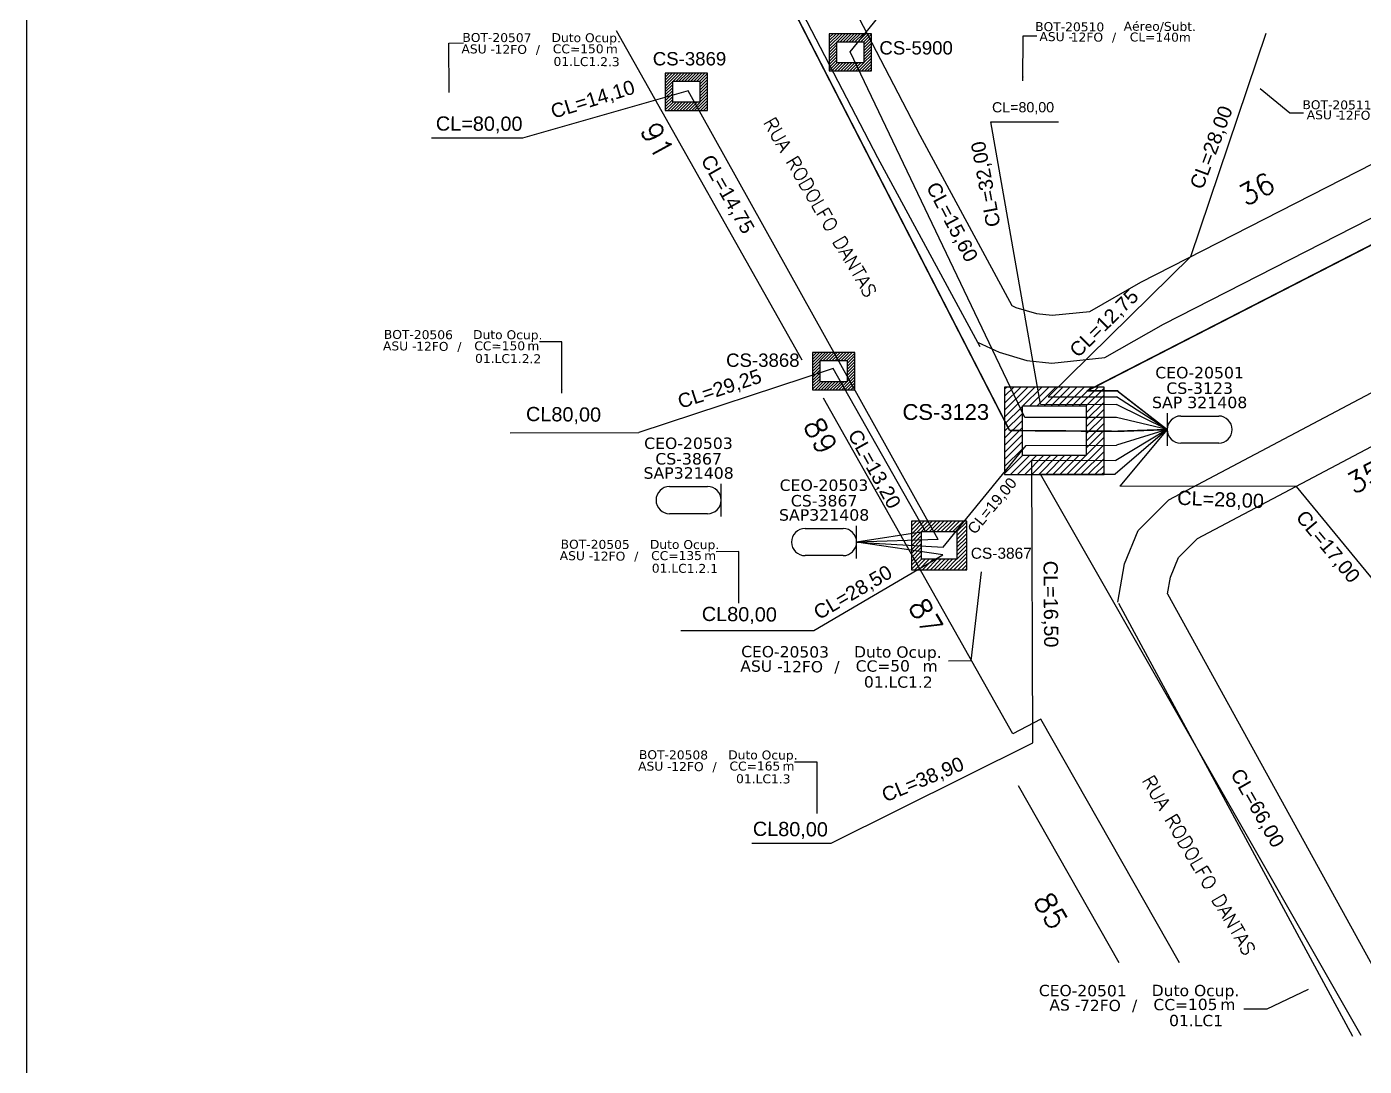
# Model space of a CAD drawing. Extents: x -89 to 2690, y 705 to 1299.
# Drawn here: x 346.3 to 518, y 846.1 to 979.4 of the extents above; entities that cross this region are included whole.
import ezdxf
from ezdxf.enums import TextEntityAlignment as Align

# ---------------------------------------------------------------- set-up
doc = ezdxf.new("R2010")
doc.units = 0
for name, color, linetype in [('10.1-Caixas Subterrâneas', 5, 'Continuous'), ('20.4-CEOS', 1, 'Continuous'), ('20.5-CEO', 1, 'Continuous'), ('CAP a instalar', 1, 'Continuous'), ('label_cabos', 7, 'Continuous'), ('Legenda', 1, 'Continuous'), ('METRAGEM', 92, 'Continuous'), ('ml', 1, 'Continuous'), ('MUB', 252, 'Continuous')]:
    doc.layers.add(name, color=color, linetype=linetype)
doc.layers.add('EXTRA', color=50, linetype='Continuous', plot=False)
doc.styles.add('ARIAL', font='arial.ttf')
doc.styles.add('ROMANS', font='romans')
doc.styles.add('siredit', font='verdana.ttf')
doc.styles.get("Standard").update_dxf_attribs({"font": 'arial.ttf'})
doc.linetypes.add('FENCELINE1', pattern='A,0.25,-0.1,[133,ltypeshp.shx,S=0.1,R=0,X=-0.1,Y=0],-0.1,1', length=1.45)
doc.dimstyles.get("Standard").update_dxf_attribs({"dimtxt": 0.18, "dimasz": 0.18, "dimexe": 0.18, "dimexo": 0.0625, "dimgap": 0.09, "dimtad": 0, "dimtih": 1, "dimtoh": 1, "dimdec": 4, "dimzin": 0, "dimdsep": 46, "dimtxsty": 'Standard', "dimcen": 0.09, "dimadec": 0, "dimazin": 0, "dimtfac": 1, "dimtdec": 4, "dimtofl": 0, "dimtmove": 0, "dimatfit": 3, "dimfxl": 0, "dimtolj": 1, "dimtzin": 0, "dimarcsym": 0})

# ---------------------------------------------------------------- blocks, each defined once
blk = doc.blocks.new('*X58')
at = {"color": 0, "linetype": 'Continuous'}
for p, q in [((-1.25, 0.34099), (-0.49099, 1.1)), ((-1.25, 0.517767), (-0.667767, 1.1)), ((-1.25, 0.694544), (-0.844544, 1.1)), ((-1.25, 0.87132), (-1.02132, 1.1)), ((-1.25, 1.048097), (-1.198097, 1.1)), ((-0.789214, 0.625), (-0.314214, 1.1)), ((-0.612437, 0.625), (-0.137437, 1.1)), ((-0.43566, 0.625), (0.03934, 1.1)), ((-0.258883, 0.625), (0.216117, 1.1)), ((-0.082107, 0.625), (0.392893, 1.1)), ((0.09467, 0.625), (0.56967, 1.1)), ((0.271447, 0.625), (0.746447, 1.1)), ((0.448223, 0.625), (0.923223, 1.1)), ((0.625, 0.625), (1.1, 1.1)), ((0.801777, 0.625), (1.25, 1.073223)), ((0.8035, 0.449947), (1.25, 0.896447)), ((0.8035, 0.27317), (1.25, 0.71967)), ((-1.25, 0.164214), (-0.8035, 0.610714)), ((-1.25, -0.012563), (-0.8035, 0.433937)), ((0.8035, 0.096393), (1.25, 0.542893)), ((0.8035, -0.080383), (1.25, 0.366117)), ((-1.25, -0.18934), (-0.8035, 0.25716)), ((-1.25, -0.366117), (-0.8035, 0.080383)), ((0.8035, -0.25716), (1.25, 0.18934)), ((0.8035, -0.433937), (1.25, 0.012563)), ((-1.25, -0.542893), (-0.8035, -0.096393)), ((-1.25, -0.71967), (-0.8035, -0.27317)), ((0.8035, -0.610714), (1.25, -0.164214)), ((-1.25, -0.896447), (-0.8035, -0.449947)), ((-1.25, -1.073223), (-0.801777, -0.625)), ((-1.1, -1.1), (-0.625, -0.625)), ((-0.923223, -1.1), (-0.448223, -0.625)), ((-0.746447, -1.1), (-0.271447, -0.625)), ((-0.56967, -1.1), (-0.09467, -0.625)), ((-0.392893, -1.1), (0.082107, -0.625)), ((-0.216117, -1.1), (0.258883, -0.625)), ((-0.03934, -1.1), (0.43566, -0.625)), ((0.137437, -1.1), (0.612437, -0.625)), ((0.314214, -1.1), (0.789214, -0.625)), ((0.49099, -1.1), (1.25, -0.34099)), ((0.667767, -1.1), (1.25, -0.517767)), ((0.844544, -1.1), (1.25, -0.694544)), ((1.02132, -1.1), (1.25, -0.87132)), ((1.198097, -1.1), (1.25, -1.048097))]:
    blk.add_line(p, q, dxfattribs=at)
blk = doc.blocks.new('MANHOLE_MQ')
at = {"color": 0, "linetype": 'Continuous'}
for p, q in [((0.00000623, 0.00000569), (-0.00000627, 0.00000569)), ((-0.00000627, 0.00000569), (-0.00000627, -0.00000531)), ((0.00000623, -0.00000531), (0.00000623, 0.00000569)), ((-0.00000404, 0.00000331), (0.00000399, 0.00000331)), ((-0.00000404, -0.00000294), (-0.00000404, 0.00000331)), ((0.00000399, 0.00000331), (0.00000399, -0.00000294)), ((0.00000399, -0.00000294), (-0.00000404, -0.00000294)), ((0.00000399, -0.00000294), (0.00000399, -0.00000294)), ((-0.00000627, -0.00000531), (0.00000623, -0.00000531))]:
    blk.add_line(p, q, dxfattribs=at)
at = {"color": 0, "linetype": 'Continuous', "xscale": 5e-06, "yscale": 5e-06, "zscale": 1e-05}
blk.add_blockref('*X58', (-0.00000002, 0.00000019), dxfattribs=at)
blk = doc.blocks.new('LEGENDA DOS CABOS')
at = {"layer": 'EXTRA', "color": 0, "style": 'siredit'}
for tag, p in [('ID', (4.6, 0.97)), ('XX', (9.03, 0.97))]:
    blk.add_attdef(tag, text='', height=0.48, rotation=359.69, dxfattribs=at).set_placement(p, align=Align.MIDDLE_CENTER)
at = {"layer": 'Legenda', "color": 0, "style": 'siredit'}
for tag, p in [('TIPO_CABO', (1.31, 0)), ('CABO', (4.69, -0.05)), ('/', (6.81, -0.05)), ('METROS', (10.03, -0.05))]:
    blk.add_attdef(tag, text='', height=0.8, rotation=359.69, dxfattribs=at).set_placement(p, align=Align.MIDDLE_CENTER)
blk = doc.blocks.new('Inst CB DT OCUP CFOA-SM-ASU-120-S-12')
at = {"layer": 'label_cabos', "color": 0, "style": 'siredit'}
for tag, flags, p in [('ID_ATIVIDADE', 3, (1.31, 2.67)), ('FATOR', 1, (11.56, 2.55))]:
    blk.add_attdef(tag, text='', height=1, rotation=359.69, dxfattribs=dict(at, flags=flags)).set_placement(p, align=Align.MIDDLE_CENTER)
for tag, p in [('DESTINO_CABO', (3.13, 1.26)), ('TIPO_CABO', (13.11, 1.24)), ('TIPO_CABO', (1.26, 0)), ('CABO', (4.69, -0.05)), ('/', (7.71, -0.05)), ('LANCE', (10.91, 0)), ('UND', (15.96, 0)), ('FID', (13.15, -1.41))]:
    blk.add_attdef(tag, text='', height=1, rotation=359.69, dxfattribs=at).set_placement(p, align=Align.MIDDLE_CENTER)
blk.add_attdef('QTDE', (12.43, -0.47), '', height=1, rotation=359.69, dxfattribs=at)
blk = doc.blocks.new('Inst CB DT OCUP CFOA-SM-AS-80-TS-72')
at = {"layer": 'label_cabos', "color": 0, "style": 'siredit'}
for tag, flags, p in [('ID_ATIVIDADE', 3, (1.31, 2.67)), ('FATOR', 1, (11.56, 2.55))]:
    blk.add_attdef(tag, text='', height=1, rotation=359.69, dxfattribs=dict(at, flags=flags)).set_placement(p, align=Align.MIDDLE_CENTER)
for tag, p in [('DESTINO_CABO', (3.13, 1.26)), ('TIPO_CABO', (13.11, 1.24)), ('TIPO_CABO', (1.76, 0)), ('CABO', (4.69, -0.05)), ('/', (7.71, -0.05)), ('LANCE', (10.91, 0)), ('UND', (15.96, 0)), ('FID', (13.15, -1.41))]:
    blk.add_attdef(tag, text='', height=1, rotation=359.69, dxfattribs=at).set_placement(p, align=Align.MIDDLE_CENTER)
blk.add_attdef('QTDE', (12.43, -0.47), '', height=1, rotation=359.69, dxfattribs=at)

msp = doc.modelspace()

# ---------------------------------------------------------------- linework, layer by layer
at = {"color": 7}
msp.add_lwpolyline([(664.77, 979.02), (664.77, 829.6), (346.32, 829.6), (346.32, 1123.73), (664.77, 1123.73), (664.77, 985.26)], dxfattribs=at)
at = {"layer": '20.5-CEO', "color": 5}
for p, q in [((494.41, 929.51), (499.28, 929.51)), ((499.28, 926.04), (494.41, 926.04))]:
    msp.add_line(p, q, dxfattribs=at)
at = {"layer": '20.5-CEO', "color": 0}
for p, q in [((428.82, 920.46), (433.69, 920.46)), ((433.69, 916.98), (428.82, 916.98)), ((446.21, 915.07), (451.08, 915.07)), ((451.08, 911.6), (446.21, 911.6))]:
    msp.add_line(p, q, dxfattribs=at)
at = {"layer": '20.5-CEO', "color": 5}
msp.add_lwpolyline([(492.67, 929.86), (492.67, 925.68)], dxfattribs=at)
at = {"layer": '20.5-CEO', "color": 0}
for points in [[(435.43, 916.63), (435.43, 920.81)], [(452.82, 911.25), (452.82, 915.43)]]:
    msp.add_lwpolyline(points, dxfattribs=at)
at = {"layer": '20.5-CEO', "color": 5}
for centre, start, end in [((494.41, 927.77), 90, 270), ((499.28, 927.77), 270, 90)]:
    msp.add_arc(centre, 1.74, start, end, dxfattribs=at)
at = {"layer": '20.5-CEO', "color": 0}
for centre, start, end in [((428.82, 918.72), 90, 270), ((433.69, 918.72), 270, 90), ((446.21, 913.34), 90, 270), ((451.08, 913.34), 270, 90)]:
    msp.add_arc(centre, 1.74, start, end, dxfattribs=at)
at = {"layer": 'CAP a instalar', "color": 0, "linetype": 'FENCELINE1', "ltscale": 4, "const_width": 0.2}
for points in [[(472.45, 927.65), (431.1, 1008.08)], [(482.38, 932.73), (568.2, 976.78)], [(482.38, 932.73), (486.41, 932.74)], [(492.67, 927.77), (486.32, 932.69)], [(472.45, 927.65), (486.17, 927.55)], [(492.67, 927.77), (486.17, 927.55)]]:
    msp.add_lwpolyline(points, dxfattribs=at)
at = {"layer": 'CAP a instalar', "color": 251, "linetype": 'FENCELINE1', "ltscale": 4}
for points in [[(452.01, 976.25), (462.8, 989.56), (469.91, 989.56)], [(477.4, 931.97), (495.72, 949.96), (505.39, 978.61)], [(474.39, 929.33), (452.01, 976.25)], [(476.43, 931.02), (470.02, 967.25), (478.71, 967.27)], [(476.43, 931.02), (486.17, 931.01)], [(477.4, 931.97), (486.17, 931.96)], [(492.67, 927.77), (486.17, 931.96)], [(492.67, 927.77), (486.17, 931.01)], [(486.17, 929.33), (474.39, 929.33)], [(492.67, 927.77), (486.17, 929.33)], [(492.67, 927.77), (486.58, 920.5)], [(509.24, 920.49), (486.58, 920.5)], [(509.24, 920.49), (520.36, 906.95)]]:
    msp.add_lwpolyline(points, dxfattribs=at)
at = {"layer": 'CAP a instalar', "color": 7, "linetype": 'FENCELINE1', "ltscale": 4}
for points in [[(431.21, 971.22), (409.93, 965.17)], [(463.27, 913.68), (431.21, 971.22)], [(409.93, 965.17), (398.28, 965.14)], [(461.66, 914.68), (449.8, 935.61), (424.86, 927.38)], [(408.34, 927.35), (424.86, 927.38), (424.86, 927.38)], [(492.67, 927.77), (486, 922.05)], [(492.67, 927.77), (486.1, 923.79)], [(492.67, 927.77), (486.17, 925.77)], [(474.59, 925.74), (486.17, 925.77)], [(449.54, 874.72), (475.42, 887.57), (475.31, 923.83)], [(475.31, 923.83), (486.1, 923.79)], [(517.57, 850.06), (476.4, 922.05)], [(476.4, 922.05), (486, 922.05)], [(447.31, 902), (463.9, 911.71)], [(430.27, 902), (447.31, 902)], [(439.38, 874.71), (449.54, 874.72)]]:
    msp.add_lwpolyline(points, dxfattribs=at)
at = {"layer": 'CAP a instalar', "color": 0, "linetype": 'FENCELINE1', "ltscale": 4}
for points in [[(452.82, 913.34), (463.91, 912.69), (474.59, 925.74)], [(461.66, 914.68), (452.82, 913.34)], [(463.27, 913.68), (452.82, 913.34)], [(463.9, 911.71), (452.82, 913.34)]]:
    msp.add_lwpolyline(points, dxfattribs=at)
at = {"layer": 'CAP a instalar', "linetype": 'FENCELINE1', "ltscale": 4}
for points in [[(486, 922.05), (486, 922.05)], [(486.58, 920.5), (486.58, 920.5)], [(463.9, 911.71), (463.9, 911.71)], [(463.9, 911.71), (463.9, 911.71)], [(463.91, 912.69), (463.91, 912.69)], [(464.23, 910.92), (464.23, 910.92)]]:
    msp.add_lwpolyline(points, dxfattribs=at)
at = {"layer": 'MUB', "color": 106}
for points in [[(468.31, 938.99), (471.09, 937.72), (474.67, 936.64), (477.88, 936.28), (484.67, 937), (492.19, 941.29), (640.59, 1017.09), (643.44, 1019.95), (645.94, 1024.6), (647.38, 1028.53), (647.99, 1032.25)], [(450.28, 1020.8), (440.79, 1016.27), (434.2, 1011.12), (432.89, 1006.25), (455.51, 962.69), (468.62, 938.45)], [(440.72, 1004.43), (460.91, 965.56), (472.74, 943.69)], [(492.73, 906.71), (493.09, 908.82), (494.14, 911.36), (496.57, 913.78), (646.13, 992.91)], [(445.84, 936.67), (421.99, 978.94)], [(472.74, 943.69), (473.26, 943.45), (475.9, 942.65), (477.9, 942.43), (482.75, 942.94), (489.28, 946.67), (552.94, 979.19)], [(486.34, 905.65), (487.18, 910.53), (488.96, 914.82), (492.89, 918.76), (547, 947.38)], [(472.87, 888.75), (448.57, 931.82)], [(492.73, 906.71), (519.19, 858.66)], [(486.43, 905.5), (516.46, 849.95)], [(494.27, 859.38), (476.46, 890.64), (472.87, 888.75)], [(486.51, 859.38), (473.6, 882.05)]]:
    msp.add_lwpolyline(points, dxfattribs=at)

# ---------------------------------------------------------------- block references
at = {"layer": '10.1-Caixas Subterrâneas', "color": 30, "rotation": 180.0000000000631}
for p, xscale, yscale, zscale in [((452.01, 976.25), 433903.1370061986, 433903.1370061986, 433903.1370061986), ((430.96, 971.19), 433903.1370061986, 433903.1370061986, 433903.1370061986), ((449.86, 935.35), 433903.1370061986, 433903.1370061986, 433903.1370061986), ((478.17, 927.81), 1020115.90526018, 1020115.90526018, 1020115.90526018), ((463.39, 913.01), 567671.3675721353, 567671.3675721353, 567671.3675721353)]:
    msp.add_blockref('MANHOLE_MQ', p, dxfattribs=dict(at, xscale=xscale, yscale=yscale, zscale=zscale))
at = {"layer": 'label_cabos', "color": 0, "lineweight": 0}
ref = msp.add_blockref('LEGENDA DOS CABOS', (475.28, 977.58), dxfattribs=dict(at, xscale=1.14927390242153, yscale=1.14927390242153, zscale=1.450612199137593))
ref.add_attrib('ID', 'BOT-20510', dxfattribs={"color": 0, "height": 1.149, "rotation": 359.69, "style": 'siredit'}).set_placement((480.16, 979.45), align=Align.MIDDLE_CENTER)
ref.add_attrib('CABO', '12FO', dxfattribs={"color": 0, "height": 1.149, "rotation": 359.69, "style": 'siredit'}).set_placement((482.37, 978.12), align=Align.MIDDLE_CENTER)
ref.add_attrib('METROS', 'CL=140m', dxfattribs={"color": 0, "height": 1.149, "rotation": 359.69, "style": 'siredit'}).set_placement((491.79, 978.12), align=Align.MIDDLE_CENTER)
ref.add_attrib('XX', 'Aéreo/Subt.', dxfattribs={"color": 0, "height": 1.1493, "rotation": 359.69, "style": 'siredit'}).set_placement((491.73, 979.5), align=Align.MIDDLE_CENTER)
ref.add_attrib('/', '/', dxfattribs={"color": 0, "height": 1.15, "rotation": 359.69, "style": 'siredit'}).set_placement((485.85, 978.12), align=Align.MIDDLE_CENTER)
ref.add_attrib('TIPO_CABO', 'ASU -', dxfattribs={"color": 0, "height": 1.149, "rotation": 359.69, "style": 'siredit'}).set_placement((478.43, 978.18), align=Align.MIDDLE_CENTER)
ref = msp.add_blockref('Inst CB DT OCUP CFOA-SM-ASU-120-S-12', (403.06, 976.61), dxfattribs=dict(at, xscale=1.14927390242153, yscale=1.14927390242153, zscale=1.14927390242153))
ref.add_attrib('DESTINO_CABO', 'BOT-20507', dxfattribs={"color": 0, "height": 1.149, "rotation": 359.69, "style": 'siredit'}).set_placement((406.66, 978.06), align=Align.MIDDLE_CENTER)
ref.add_attrib('CABO', '12FO', dxfattribs={"color": 0, "height": 1.149, "rotation": 359.69, "style": 'siredit'}).set_placement((408.44, 976.55), align=Align.MIDDLE_CENTER)
ref.add_attrib('TIPO_CABO', 'Duto Ocup.', dxfattribs={"color": 0, "height": 1.149, "rotation": 359.69, "style": 'siredit'}).set_placement((418.12, 978.04), align=Align.MIDDLE_CENTER)
ref.add_attrib('/', '/', dxfattribs={"color": 0, "height": 1.15, "rotation": 359.69, "style": 'siredit'}).set_placement((411.92, 976.55), align=Align.MIDDLE_CENTER)
ref.add_attrib('TIPO_CABO', 'ASU - ', dxfattribs={"color": 0, "height": 1.149, "rotation": 359.69, "style": 'siredit'}).set_placement((404.51, 976.6), align=Align.MIDDLE_CENTER)
ref.add_attrib('FID', '01.LC1.2.3', dxfattribs={"color": 0, "height": 1.149, "rotation": 359.69, "style": 'siredit'}).set_placement((418.17, 974.98), align=Align.MIDDLE_CENTER)
ref.add_attrib('LANCE', 'CC=', dxfattribs={"color": 0, "height": 1.149, "rotation": 359.69, "style": 'siredit'}).set_placement((415.59, 976.61), align=Align.MIDDLE_CENTER)
ref.add_attrib('QTDE', '150', (417.34, 976.06), dxfattribs={"color": 0, "height": 1.149, "rotation": 359.69, "style": 'siredit'})
ref.add_attrib('UND', 'm', dxfattribs={"color": 0, "height": 1.15, "rotation": 359.69, "style": 'siredit'}).set_placement((421.4, 976.61), align=Align.MIDDLE_CENTER)
ref = msp.add_blockref('LEGENDA DOS CABOS', (509.58, 967.55), dxfattribs=dict(at, xscale=1.14927390242153, yscale=1.14927390242153, zscale=1.450612199137593))
ref.add_attrib('ID', 'BOT-20511', dxfattribs={"color": 0, "height": 1.149, "rotation": 359.69, "style": 'siredit'}).set_placement((514.46, 969.43), align=Align.MIDDLE_CENTER)
ref.add_attrib('CABO', '12FO', dxfattribs={"color": 0, "height": 1.149, "rotation": 359.69, "style": 'siredit'}).set_placement((516.67, 968.1), align=Align.MIDDLE_CENTER)
ref.add_attrib('METROS', 'CL=150m', dxfattribs={"color": 0, "height": 1.149, "rotation": 359.69, "style": 'siredit'}).set_placement((526.08, 968.1), align=Align.MIDDLE_CENTER)
ref.add_attrib('XX', 'Aéreo/Subt.', dxfattribs={"color": 0, "height": 1.1493, "rotation": 359.69, "style": 'siredit'}).set_placement((526.03, 969.48), align=Align.MIDDLE_CENTER)
ref.add_attrib('/', '/', dxfattribs={"color": 0, "height": 1.15, "rotation": 359.69, "style": 'siredit'}).set_placement((520.15, 968.1), align=Align.MIDDLE_CENTER)
ref.add_attrib('TIPO_CABO', 'ASU -', dxfattribs={"color": 0, "height": 1.149, "rotation": 359.69, "style": 'siredit'}).set_placement((512.73, 968.15), align=Align.MIDDLE_CENTER)
ref = msp.add_blockref('Inst CB DT OCUP CFOA-SM-ASU-120-S-12', (392.99, 938.5), dxfattribs=dict(at, xscale=1.14927390242153, yscale=1.14927390242153, zscale=1.14927390242153))
ref.add_attrib('DESTINO_CABO', 'BOT-20506', dxfattribs={"color": 0, "height": 1.149, "rotation": 359.69, "style": 'siredit'}).set_placement((396.58, 939.96), align=Align.MIDDLE_CENTER)
ref.add_attrib('CABO', '12FO', dxfattribs={"color": 0, "height": 1.149, "rotation": 359.69, "style": 'siredit'}).set_placement((398.37, 938.45), align=Align.MIDDLE_CENTER)
ref.add_attrib('TIPO_CABO', 'Duto Ocup.', dxfattribs={"color": 0, "height": 1.149, "rotation": 359.69, "style": 'siredit'}).set_placement((408.05, 939.94), align=Align.MIDDLE_CENTER)
ref.add_attrib('/', '/', dxfattribs={"color": 0, "height": 1.15, "rotation": 359.69, "style": 'siredit'}).set_placement((401.85, 938.45), align=Align.MIDDLE_CENTER)
ref.add_attrib('TIPO_CABO', 'ASU - ', dxfattribs={"color": 0, "height": 1.149, "rotation": 359.69, "style": 'siredit'}).set_placement((394.44, 938.5), align=Align.MIDDLE_CENTER)
ref.add_attrib('FID', '01.LC1.2.2', dxfattribs={"color": 0, "height": 1.149, "rotation": 359.69, "style": 'siredit'}).set_placement((408.1, 936.88), align=Align.MIDDLE_CENTER)
ref.add_attrib('LANCE', 'CC=', dxfattribs={"color": 0, "height": 1.149, "rotation": 359.69, "style": 'siredit'}).set_placement((405.52, 938.51), align=Align.MIDDLE_CENTER)
ref.add_attrib('QTDE', '150', (407.27, 937.96), dxfattribs={"color": 0, "height": 1.149, "rotation": 359.69, "style": 'siredit'})
ref.add_attrib('UND', 'm', dxfattribs={"color": 0, "height": 1.15, "rotation": 359.69, "style": 'siredit'}).set_placement((411.33, 938.51), align=Align.MIDDLE_CENTER)
ref = msp.add_blockref('Inst CB DT OCUP CFOA-SM-ASU-120-S-12', (415.67, 911.6), dxfattribs=dict(at, xscale=1.14927390242153, yscale=1.14927390242153, zscale=1.14927390242153))
ref.add_attrib('DESTINO_CABO', 'BOT-20505', dxfattribs={"color": 0, "height": 1.149, "rotation": 359.69, "style": 'siredit'}).set_placement((419.27, 913.05), align=Align.MIDDLE_CENTER)
ref.add_attrib('CABO', '12FO', dxfattribs={"color": 0, "height": 1.149, "rotation": 359.69, "style": 'siredit'}).set_placement((421.06, 911.54), align=Align.MIDDLE_CENTER)
ref.add_attrib('TIPO_CABO', 'Duto Ocup.', dxfattribs={"color": 0, "height": 1.149, "rotation": 359.69, "style": 'siredit'}).set_placement((430.74, 913.03), align=Align.MIDDLE_CENTER)
ref.add_attrib('/', '/', dxfattribs={"color": 0, "height": 1.15, "rotation": 359.69, "style": 'siredit'}).set_placement((424.54, 911.54), align=Align.MIDDLE_CENTER)
ref.add_attrib('TIPO_CABO', 'ASU - ', dxfattribs={"color": 0, "height": 1.149, "rotation": 359.69, "style": 'siredit'}).set_placement((417.12, 911.59), align=Align.MIDDLE_CENTER)
ref.add_attrib('FID', '01.LC1.2.1', dxfattribs={"color": 0, "height": 1.149, "rotation": 359.69, "style": 'siredit'}).set_placement((430.78, 909.97), align=Align.MIDDLE_CENTER)
ref.add_attrib('LANCE', 'CC=', dxfattribs={"color": 0, "height": 1.149, "rotation": 359.69, "style": 'siredit'}).set_placement((428.21, 911.6), align=Align.MIDDLE_CENTER)
ref.add_attrib('QTDE', '135', (429.96, 911.05), dxfattribs={"color": 0, "height": 1.149, "rotation": 359.69, "style": 'siredit'})
ref.add_attrib('UND', 'm', dxfattribs={"color": 0, "height": 1.15, "rotation": 359.69, "style": 'siredit'}).set_placement((434.02, 911.6), align=Align.MIDDLE_CENTER)
ref = msp.add_blockref('Inst CB DT OCUP CFOA-SM-ASU-120-S-12', (439.1, 897.44), dxfattribs=dict(at, xscale=1.450619773984734, yscale=1.450619773984734, zscale=4.222765716487564))
ref.add_attrib('DESTINO_CABO', 'CEO-20503', dxfattribs={"color": 0, "height": 1.451, "rotation": 359.69, "style": 'siredit'}).set_placement((443.64, 899.27), align=Align.MIDDLE_CENTER)
ref.add_attrib('CABO', '12FO', dxfattribs={"color": 0, "height": 1.451, "rotation": 359.69, "style": 'siredit'}).set_placement((445.89, 897.36), align=Align.MIDDLE_CENTER)
ref.add_attrib('TIPO_CABO', 'Duto Ocup.', dxfattribs={"color": 0, "height": 1.451, "rotation": 359.69, "style": 'siredit'}).set_placement((458.11, 899.24), align=Align.MIDDLE_CENTER)
ref.add_attrib('/', '/', dxfattribs={"color": 0, "height": 1.45, "rotation": 359.69, "style": 'siredit'}).set_placement((450.29, 897.36), align=Align.MIDDLE_CENTER)
ref.add_attrib('TIPO_CABO', 'ASU - ', dxfattribs={"color": 0, "height": 1.451, "rotation": 359.69, "style": 'siredit'}).set_placement((440.93, 897.43), align=Align.MIDDLE_CENTER)
ref.add_attrib('FID', '01.LC1.2', dxfattribs={"color": 0, "height": 1.451, "rotation": 359.69, "style": 'siredit'}).set_placement((458.17, 895.39), align=Align.MIDDLE_CENTER)
ref.add_attrib('LANCE', 'CC=', dxfattribs={"color": 0, "height": 1.451, "rotation": 359.69, "style": 'siredit'}).set_placement((454.92, 897.44), align=Align.MIDDLE_CENTER)
ref.add_attrib('QTDE', '50', (457.12, 896.75), dxfattribs={"color": 0, "height": 1.451, "rotation": 359.69, "style": 'siredit'})
ref.add_attrib('UND', 'm', dxfattribs={"color": 0, "height": 1.45, "rotation": 359.69, "style": 'siredit'}).set_placement((462.25, 897.44), align=Align.MIDDLE_CENTER)
ref = msp.add_blockref('Inst CB DT OCUP CFOA-SM-ASU-120-S-12', (425.73, 884.6), dxfattribs=dict(at, xscale=1.14927390242153, yscale=1.14927390242153, zscale=1.14927390242153))
ref.add_attrib('DESTINO_CABO', 'BOT-20508', dxfattribs={"color": 0, "height": 1.149, "rotation": 359.69, "style": 'siredit'}).set_placement((429.32, 886.05), align=Align.MIDDLE_CENTER)
ref.add_attrib('CABO', '12FO', dxfattribs={"color": 0, "height": 1.149, "rotation": 359.69, "style": 'siredit'}).set_placement((431.11, 884.54), align=Align.MIDDLE_CENTER)
ref.add_attrib('TIPO_CABO', 'Duto Ocup.', dxfattribs={"color": 0, "height": 1.149, "rotation": 359.69, "style": 'siredit'}).set_placement((440.79, 886.03), align=Align.MIDDLE_CENTER)
ref.add_attrib('/', '/', dxfattribs={"color": 0, "height": 1.15, "rotation": 359.69, "style": 'siredit'}).set_placement((434.59, 884.54), align=Align.MIDDLE_CENTER)
ref.add_attrib('TIPO_CABO', 'ASU - ', dxfattribs={"color": 0, "height": 1.149, "rotation": 359.69, "style": 'siredit'}).set_placement((427.18, 884.59), align=Align.MIDDLE_CENTER)
ref.add_attrib('FID', '01.LC1.3', dxfattribs={"color": 0, "height": 1.149, "rotation": 359.69, "style": 'siredit'}).set_placement((440.84, 882.97), align=Align.MIDDLE_CENTER)
ref.add_attrib('LANCE', 'CC=', dxfattribs={"color": 0, "height": 1.149, "rotation": 359.69, "style": 'siredit'}).set_placement((438.26, 884.6), align=Align.MIDDLE_CENTER)
ref.add_attrib('QTDE', '165', (440.01, 884.05), dxfattribs={"color": 0, "height": 1.149, "rotation": 359.69, "style": 'siredit'})
ref.add_attrib('UND', 'm', dxfattribs={"color": 0, "height": 1.15, "rotation": 359.69, "style": 'siredit'}).set_placement((444.07, 884.6), align=Align.MIDDLE_CENTER)
at = {"layer": 'label_cabos'}
ref = msp.add_blockref('Inst CB DT OCUP CFOA-SM-AS-80-TS-72', (477.3, 853.96), dxfattribs=dict(at, xscale=1.450619773984733, yscale=1.450619773984734, zscale=4.222765716487564, rotation=0.1315642785740555))
ref.add_attrib('DESTINO_CABO', 'CEO-20501', dxfattribs={"color": 0, "height": 1.451, "rotation": 359.8216, "style": 'siredit'}).set_placement((481.84, 855.8), align=Align.MIDDLE_CENTER)
ref.add_attrib('CABO', '72FO', dxfattribs={"color": 0, "height": 1.451, "rotation": 359.8216, "style": 'siredit'}).set_placement((484.1, 853.9), align=Align.MIDDLE_CENTER)
ref.add_attrib('TIPO_CABO', 'Duto Ocup.', dxfattribs={"color": 0, "height": 1.451, "rotation": 359.8216, "style": 'siredit'}).set_placement((496.31, 855.81), align=Align.MIDDLE_CENTER)
ref.add_attrib('/', '/', dxfattribs={"color": 0, "height": 1.45, "rotation": 359.8216, "style": 'siredit'}).set_placement((488.49, 853.91), align=Align.MIDDLE_CENTER)
ref.add_attrib('TIPO_CABO', 'AS - ', dxfattribs={"color": 0, "height": 1.451, "rotation": 359.8216, "style": 'siredit'}).set_placement((479.86, 853.96), align=Align.MIDDLE_CENTER)
ref.add_attrib('FID', '01.LC1', dxfattribs={"color": 0, "height": 1.451, "rotation": 359.8216, "style": 'siredit'}).set_placement((496.38, 851.96), align=Align.MIDDLE_CENTER)
ref.add_attrib('LANCE', 'CC=', dxfattribs={"color": 0, "height": 1.451, "rotation": 359.8216, "style": 'siredit'}).set_placement((493.13, 854), align=Align.MIDDLE_CENTER)
ref.add_attrib('QTDE', '105', (495.33, 853.32), dxfattribs={"color": 0, "height": 1.451, "rotation": 359.8216, "style": 'siredit'})
ref.add_attrib('UND', 'm', dxfattribs={"color": 0, "height": 1.45, "rotation": 359.8216, "style": 'siredit'}).set_placement((500.46, 854.02), align=Align.MIDDLE_CENTER)

# ---------------------------------------------------------------- texts
at = {"layer": '10.1-Caixas Subterrâneas', "color": 30, "style": 'ARIAL'}
for s, height, p in [('CS-5900', 1.71, (455.74, 975.89)), ('CS-3869', 1.71, (426.66, 974.49)), ('CS-3868', 1.71, (436.07, 935.82)), ('CS-3123', 2.018, (458.7, 929.02)), ('CS-3867', 1.42, (467.47, 911.2))]:
    msp.add_text(s, height=height, dxfattribs=at).set_placement(p)
at = {"layer": '20.4-CEOS', "color": 5, "style": 'siredit'}
msp.add_text('CEO-20501', height=1.465, dxfattribs=at).set_placement((496.83, 935.81), align=Align.TOP_CENTER)
at = {"layer": '20.4-CEOS', "color": 0, "style": 'siredit'}
for p in [(431.24, 926.75), (448.63, 921.37)]:
    msp.add_attdef('CEO-20503', text='CEO-XXX', height=1.465, dxfattribs=at).set_placement(p, align=Align.TOP_CENTER)
at = {"layer": '20.5-CEO', "color": 5, "style": 'siredit'}
for s, p in [('CS-3123', (496.84, 933.82)), ('SAP 321408', (496.84, 931.99))]:
    msp.add_text(s, height=1.471, dxfattribs=at).set_placement(p, align=Align.TOP_CENTER)
at = {"layer": '20.5-CEO', "color": 0, "style": 'siredit'}
for tag, text, p in [('CS-3867', 'CS-XXX', (431.26, 924.76)), ('SAP321408', 'SAP 321408', (431.26, 922.94)), ('CS-3867', 'CS-XXX', (448.65, 919.38)), ('SAP321408', 'SAP 321408', (448.65, 917.56))]:
    msp.add_attdef(tag, text=text, height=1.471, dxfattribs=at).set_placement(p, align=Align.TOP_CENTER)
at = {"layer": 'METRAGEM', "color": 7, "style": 'ARIAL'}
for tag, height, rotation, p in [('CL=14,10', 1.824, 17.2579, (419.22, 969.29)), ('CL=80,00', 1.306, 0.0752, (474.18, 968.47)), ('CL=28,00', 1.824, 69.4506, (499.17, 963.66)), ('CL=80,00', 1.824, 359.8279, (404.38, 966.11)), ('CL=32,00', 1.824, 100.609, (470.27, 959.42)), ('CL=14,75', 1.824, 299.6065, (435.51, 957.53)), ('CL=15,60', 1.824, 297.8269, (464.29, 953.99)), ('CL=12,75', 1.824, 44.4849, (485.19, 940.79)), ('CL=29,25', 1.824, 18.0633, (435.51, 932.15)), ('CL80,00', 1.824, 359.4861, (415.2, 928.82)), ('CL=13,20', 1.824, 298.9731, (454.32, 922.29)), ('CL=19,00', 1.413, 50.5417, (470.74, 917.55)), ('CL=28,00', 1.824, 357.6985, (499.49, 917.91)), ('CL=17,00', 1.824, 309.7169, (512.63, 912.19)), ('CL=28,50', 1.824, 30.3626, (452.78, 906.12)), ('CL=16,50', 1.824, 270.426, (476.84, 905.38)), ('CL80,00', 1.824, 359.4861, (437.76, 903.18)), ('CL=38,90', 1.824, 22.5968, (461.65, 882.07)), ('CL=66,00', 1.824, 299.7912, (503.49, 878.78)), ('CL80,00', 1.824, 359.4861, (444.31, 875.61))]:
    msp.add_attdef(tag, text='(XX/YY)', height=height, rotation=rotation, dxfattribs=at).set_placement(p, align=Align.CENTER)
at = {"layer": 'MUB', "style": 'ROMANS'}
for s, rotation, p in [('91', 298.6419, (427.24, 964.87)), ('36', 28.0779, (504.14, 958.63)), ('89', 298.6419, (448.19, 926.97)), ('35', 27.065, (518.03, 921.66)), ('87', 299.6125, (461.69, 903.79)), ('85', 299.6125, (477.75, 866.03))]:
    msp.add_text(s, height=2.693, rotation=rotation, dxfattribs=at).set_placement(p, align=Align.MIDDLE_CENTER)
at = {"layer": 'MUB', "color": 5, "style": 'ROMANS'}
for p in [(440.75, 967.15), (489.36, 882.74)]:
    msp.add_text('RUA RODOLFO DANTAS', height=1.7444, rotation=300.361, dxfattribs=at).set_placement(p)

# ---------------------------------------------------------------- leaders
at = {"layer": 'ml', "color": 0}
for points in [[(400.51, 971), (400.49, 977.36), (402.37, 977.39)], [(474.16, 972.53), (474.18, 978.3), (475.96, 978.3)], [(504.6, 971.52), (508.4, 968.39), (510.18, 968.39)], [(415, 932.43), (415.01, 939.03), (412.11, 939.02)], [(437.69, 905.52), (437.69, 912.12), (434.79, 912.11)], [(468.82, 909.52), (467.49, 898.09), (464.59, 898.08)], [(447.74, 878.52), (447.75, 885.12), (444.85, 885.11)], [(510.76, 855.95), (505.45, 853.4), (502.51, 853.41)]]:
    msp.add_leader(points, dimstyle='Standard', override={"dimasz": 0.5, "dimgap": 0.09, "dimtad": 0}, dxfattribs=at)

doc.saveas('drawing.dxf')
